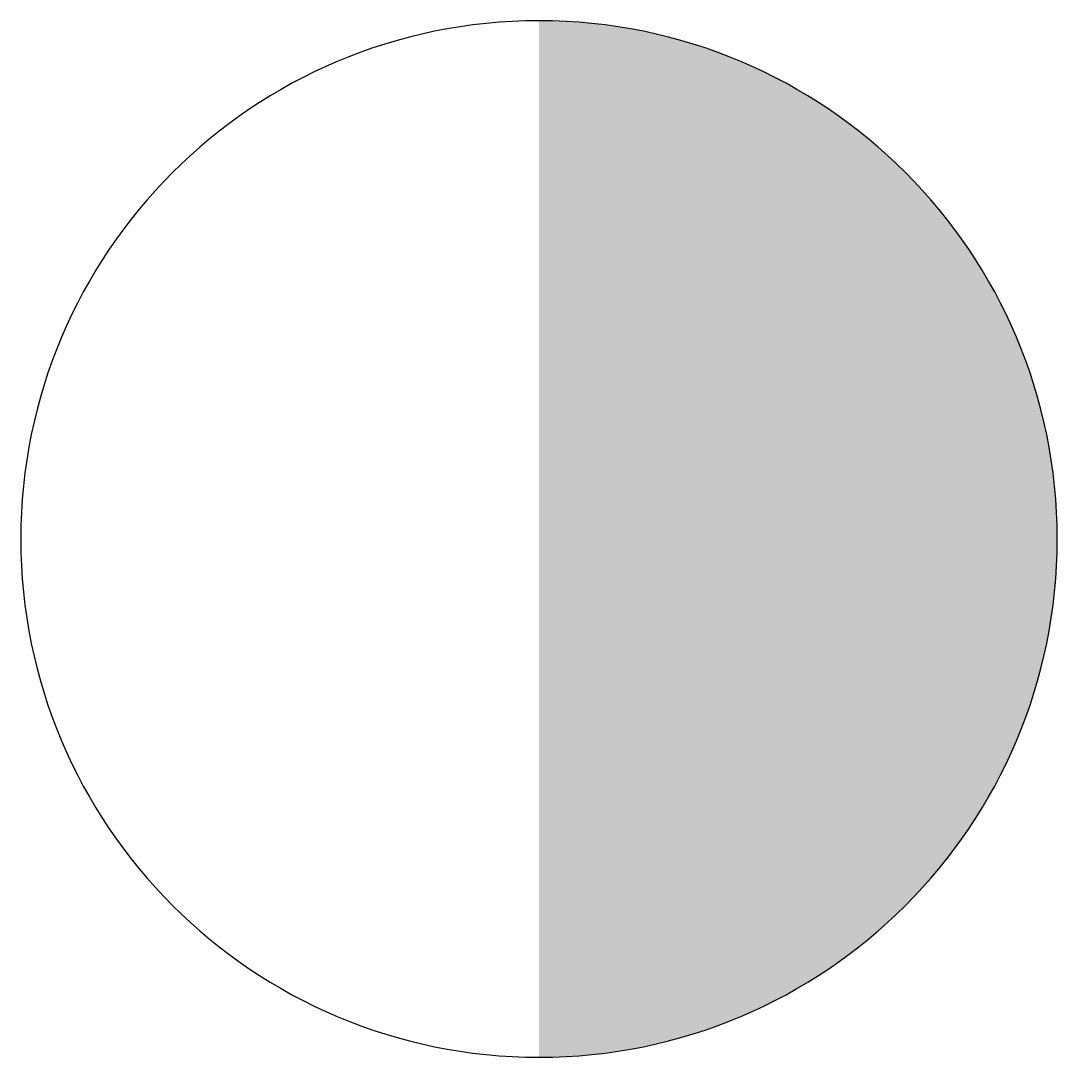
# Model space of a CAD drawing. Header units: inches. Extents: x -0.062 to 0.062, y -0.062 to 0.062.
import ezdxf

# ---------------------------------------------------------------- set-up
doc = ezdxf.new("R2010")
doc.units = ezdxf.units.IN
doc.header["$LTSCALE"] = 30
doc.header["$MEASUREMENT"] = 0

msp = doc.modelspace()

# ---------------------------------------------------------------- linework, layer by layer
at = {"const_width": 0.0625}
for points in [[(0, 0.03125, -0.414214), (0.03125, 0, -1)], [(0.03125, 0, -0.414214), (0, -0.03125, -1)]]:
    msp.add_lwpolyline(points, format="xyb", dxfattribs=at)
for start, end in [(90, 270), (270, 90)]:
    msp.add_arc((0, 0), 0.0625, start, end)

doc.saveas('drawing.dxf')
